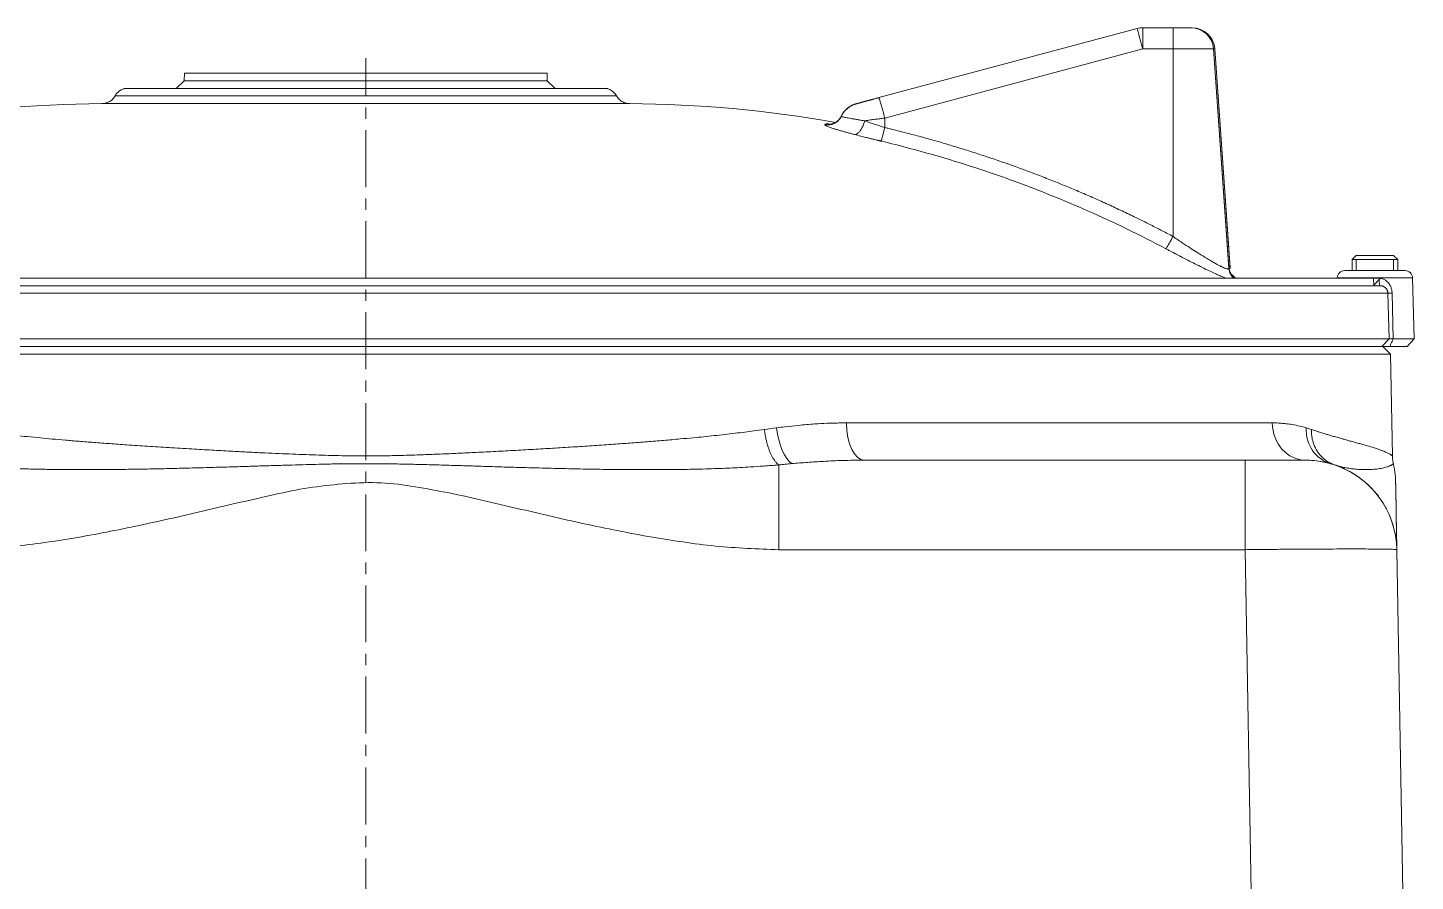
# Model space of a CAD drawing. Header units: millimetres. Extents: x -728 to 992, y -670 to 797.
# Drawn here: x -44.6 to 138.3, y 382.3 to 494.8 of the extents above; entities that cross this region are included whole.
import ezdxf

# ---------------------------------------------------------------- set-up
doc = ezdxf.new("R2010")
doc.units = ezdxf.units.MM
doc.linetypes.add('K5LT_AXLED', pattern=[12, 7.5, -1.5, 1.5, -1.5])
doc.linetypes.add('K5LT_THIN', pattern=[0])

# ---------------------------------------------------------------- blocks, each defined once
blk = doc.blocks.new('U13')
at = {"color": 7, "linetype": 'K5LT_THIN', "lineweight": 18}
for p, q in [((67.63, 485.63), (101.65, 494.74)), ((102.42, 494.84), (106.41, 494.84)), ((106.41, 494.84), (108.75, 494.84)), ((106.41, 494.84), (106.57, 494.84)), ((108.75, 494.84), (108.75, 494.84)), ((108.75, 494.84), (108.75, 494.84)), ((108.75, 494.84), (108.9, 494.84)), ((108.9, 494.84), (108.91, 494.84)), ((108.91, 494.84), (108.91, 494.84)), ((68.39, 482.94), (102.41, 492.05)), ((102.41, 492.05), (106.4, 492.05)), ((106.39, 467.33), (106.4, 492.05)), ((106.4, 492.05), (111.74, 492.05)), ((113.76, 463.12), (111.74, 492.05)), ((111.74, 492.05), (111.74, 492.05)), ((113.76, 463.22), (111.74, 492.05)), ((111.74, 492.05), (113.76, 463.23)), ((111.74, 492.05), (111.74, 492.05)), ((111.74, 492.05), (111.9, 492.05)), ((113.92, 463.12), (111.9, 492.05)), ((111.9, 492.05), (111.9, 492.05)), ((111.9, 492.05), (113.92, 463.12)), ((113.91, 463.22), (111.9, 492.05)), ((111.9, 492.05), (111.9, 492.05)), ((-23.9, 488.84), (-23.92, 487.84)), ((-23.9, 488.84), (23.9, 488.84)), ((23.9, 488.84), (23.92, 487.84)), ((23.9, 488.84), (23.9, 488.84)), ((-31.79, 486.84), (31.79, 486.84)), ((-23.92, 487.84), (-24.97, 486.84)), ((-23.92, 487.84), (23.92, 487.84)), ((23.92, 487.84), (23.92, 487.84)), ((23.92, 487.84), (24.97, 486.84)), ((31.79, 486.84), (24.97, 486.84)), ((-34.77, 484.84), (-34.77, 484.84)), ((-34.77, 484.84), (34.77, 484.84)), ((-33.04, 485.87), (33.04, 485.87)), ((33.04, 485.87), (33.04, 485.87)), ((34.77, 484.84), (34.77, 484.84)), ((62.68, 483.19), (62.68, 483.18)), ((62.68, 483.19), (62.68, 483.18)), ((68.39, 481.7), (68.39, 482.94)), ((60.51, 482.06), (60.5, 482.06)), ((130, 464.3), (130.54, 464.84)), ((130.54, 464.84), (131.85, 464.84)), ((131.85, 464.84), (135.46, 464.84)), ((136, 464.3), (135.46, 464.84)), ((113.76, 463.22), (113.76, 463.23)), ((113.76, 463.22), (113.76, 463.12)), ((113.92, 463.12), (113.91, 463.22)), ((113.92, 463.12), (113.92, 463.12)), ((113.93, 463.09), (113.92, 463.12)), ((129.03, 462.84), (136.97, 462.84)), ((130, 464.3), (131.6, 464.3)), ((130, 462.84), (130, 464.3)), ((130, 464.3), (131.6, 464.3)), ((130.54, 462.84), (130.54, 464.3)), ((131.6, 464.3), (136, 464.3)), ((131.6, 464.3), (136, 464.3)), ((135.46, 462.84), (135.46, 464.3)), ((136, 462.84), (136, 464.3)), ((136.97, 462.84), (136.97, 462.84)), ((-133.84, 460.84), (133.68, 460.84)), ((-132.97, 461.84), (132.82, 461.84)), ((114.14, 462.24), (114.14, 462.24)), ((128.03, 461.87), (128.02, 461.84)), ((128.03, 461.87), (137.97, 461.87)), ((132.84, 460.85), (132.82, 461.84)), ((132.82, 461.84), (133.68, 461.84)), ((133.68, 461.81), (133.68, 461.84)), ((137.97, 461.87), (138.18, 453.84)), ((137.97, 461.87), (137.97, 461.87)), ((-134.84, 459.87), (134.71, 459.87)), ((134.87, 453.84), (134.71, 459.87)), ((135.4, 453.84), (135.26, 459.87)), ((134.87, 453.84), (-135, 453.84)), ((134.87, 453.84), (133.92, 452.84)), ((138.18, 453.84), (135.4, 453.84)), ((138.18, 453.84), (137.23, 452.84)), ((135.07, 451.84), (-135.07, 451.84)), ((133.92, 452.84), (-134.05, 452.84)), ((133.92, 452.84), (134.96, 452.84)), ((135.07, 451.84), (134.03, 452.84)), ((137.23, 452.84), (134.96, 452.84)), ((135.07, 451.84), (135.3, 438.41)), ((119.47, 442.76), (63.35, 442.76)), ((54.42, 426.05), (54.42, 437.23)), ((115.89, 437.84), (65.69, 437.84)), ((115.89, 437.84), (123.89, 437.84)), ((115.89, 437.84), (115.89, 426.05)), ((123.89, 437.84), (115.89, 437.84)), ((123.89, 437.84), (115.89, 437.84)), ((135.3, 438.38), (135.3, 438.41)), ((135.74, 434.45), (135.74, 434.29)), ((135.74, 434.3), (135.86, 427.75)), ((135.76, 433.51), (135.74, 434.3)), ((135.77, 432.52), (135.77, 432.88)), ((135.79, 431.26), (135.79, 431.56)), ((135.81, 430.14), (135.8, 430.7)), ((135.83, 429.36), (135.82, 429.89)), ((135.85, 428.36), (135.83, 428.98)), ((135.86, 427.75), (135.86, 427.75)), ((135.86, 427.75), (135.87, 427)), ((135.87, 427.02), (135.86, 427.51)), ((135.87, 427.02), (135.88, 426.15)), ((135.88, 426.59), (135.88, 426.59)), ((135.88, 426.17), (135.88, 426.41)), ((135.88, 426.17), (135.89, 426.05)), ((115.89, 426.05), (54.42, 426.05)), ((115.89, 426.05), (118.28, 288.83)), ((135.89, 426.05), (135.89, 426.05)), ((135.89, 426.05), (138.32, 286.86))]:
    blk.add_line(p, q, dxfattribs=at)
at = {"color": 30, "linetype": 'K5LT_AXLED', "lineweight": 18, "true_color": 0xff8000}
blk.add_line((0, 269.84), (0, 490.84), dxfattribs=at)
at = {"color": 7, "linetype": 'K5LT_THIN', "lineweight": 18}
for centre, radius, start, end in [((102.42, 491.84), 3, 90, 104.999), ((108.75, 491.84), 3, 4, 90), ((108.91, 491.84), 3, 4, 90), ((-34.07, 327.84), 157, 90.2556, 100.2483), ((34.07, 327.84), 157, 79.7933, 89.7444), ((129.03, 461.84), 1, 90, 178.5), ((136.97, 461.84), 1, 1.5, 90), ((123.89, 425.84), 12, 71.676, 90), ((123.89, 425.84), 12, 74.9963, 78.4639), ((123.89, 425.84), 12, 71.6404, 74.2291), ((123.89, 425.84), 12, 71.6409, 71.676), ((123.89, 425.84), 12, 50.3442, 71.6404), ((123.89, 425.84), 12, 1, 71.6409)]:
    blk.add_arc(centre, radius, start, end, dxfattribs=at)
for centre, major_axis, ratio, start_param, end_param in [((102.42, 491.84), (0, 3), 0.999991, 0, 0.261799), ((102.42, 491.84), (-0.78, 2.9), 0.014004, 4.780916, 6.283185), ((102.42, 491.84), (-0.78, 2.9), 0.014004, 0, 0.001097), ((102.42, 491.84), (-0.78, 2.9), 0.014004, 0, 0.001097), ((102.42, 491.84), (0, -3), 0.004236, 3.141593, 4.642576), ((106.41, 491.84), (0, -3), 0.004236, 3.141593, 4.642576), ((108.75, 491.84), (0, 3), 0.999991, 4.782202, 6.283185), ((108.75, 491.84), (0, 3), 0.999991, 4.782202, 6.283185), ((108.9, 491.84), (0, 3), 0.999991, 4.782202, 6.283185), ((108.91, 491.84), (0, 3), 0.999991, 4.782202, 6.283185), ((65.4, 481.92), (0, -3), 0.999991, 3.403392, 4.277044), ((133.68, 461.84), (0, -1), 0.114811, 4.863464, 6.283185), ((65.69, 442.84), (0, -5), 0.468479, 4.729842, 6.283185), ((123.89, 442.84), (0, -5), 0.883475, 4.729842, 6.283185), ((56.15, 442.2), (0.62, -4.96), 0.399621, 4.680416, 5.982165), ((128.51, 442.2), (-1.36, -4.81), 0.909706, 4.981437, 6.283185)]:
    blk.add_ellipse(centre, major_axis=major_axis, ratio=ratio, start_param=start_param, end_param=end_param, dxfattribs=at)
for points, knots in [([(-31.79, 486.84), (-31.83, 486.83), (-31.96, 486.8), (-32.13, 486.73), (-32.32, 486.62), (-32.5, 486.5), (-32.7, 486.33), (-32.89, 486.12), (-32.99, 485.96), (-33.04, 485.87)], [0, 0, 0, 0, 0.074021, 0.252503, 0.335927, 0.476717, 0.651022, 0.817274, 1, 1, 1, 1]), ([(31.79, 486.84), (31.83, 486.83), (31.96, 486.8), (32.13, 486.73), (32.32, 486.62), (32.5, 486.5), (32.7, 486.33), (32.89, 486.12), (32.99, 485.96), (33.04, 485.87)], [0, 0, 0, 0, 0.074021, 0.252503, 0.335927, 0.476717, 0.651022, 0.817274, 1, 1, 1, 1]), ([(-33.04, 485.87), (-33.15, 485.68), (-33.33, 485.45), (-33.59, 485.24), (-33.73, 485.14), (-33.87, 485.06), (-34.03, 484.99), (-34.32, 484.88), (-34.58, 484.84), (-34.77, 484.84)], [0, 0, 0, 0, 0.30975, 0.405626, 0.479168, 0.554454, 0.636556, 0.723737, 1, 1, 1, 1]), ([(33.04, 485.87), (33.15, 485.68), (33.33, 485.45), (33.59, 485.24), (33.73, 485.14), (33.87, 485.06), (34.03, 484.99), (34.32, 484.88), (34.58, 484.84), (34.77, 484.84)], [0, 0, 0, 0, 0.30975, 0.405626, 0.479168, 0.554454, 0.636556, 0.723737, 1, 1, 1, 1]), ([(67.63, 485.63), (67.63, 485.63), (67.63, 485.63), (67.62, 485.62), (67.61, 485.62), (67.59, 485.62), (67.59, 485.62), (67.56, 485.61), (67.54, 485.6), (67.49, 485.59), (67.45, 485.58), (67.35, 485.55), (67.28, 485.53), (67.12, 485.49), (67.03, 485.47), (66.85, 485.42), (66.76, 485.39), (66.56, 485.34), (66.45, 485.31), (66.23, 485.25), (66.13, 485.22), (65.92, 485.17), (65.82, 485.14), (65.62, 485.09), (65.53, 485.06), (65.35, 485.02), (65.27, 484.99), (65.12, 484.95), (65.06, 484.94), (64.93, 484.9), (64.88, 484.89), (64.79, 484.86), (64.75, 484.85), (64.68, 484.83), (64.65, 484.83), (64.61, 484.81), (64.6, 484.81), (64.51, 484.78), (64.48, 484.78), (64.43, 484.76), (64.42, 484.76), (64.38, 484.74), (64.35, 484.73), (64.3, 484.71), (64.27, 484.7), (64.23, 484.68), (64.21, 484.67), (64.17, 484.66), (64.15, 484.65), (64.11, 484.63), (64.09, 484.62), (64.06, 484.6), (64.04, 484.59), (63.98, 484.57), (63.95, 484.55), (63.87, 484.5), (63.84, 484.48), (63.77, 484.44), (63.73, 484.42), (63.69, 484.39), (63.68, 484.38), (63.64, 484.35), (63.62, 484.34), (63.56, 484.29), (63.52, 484.26), (63.39, 484.16), (63.31, 484.08), (63.15, 483.91), (63.06, 483.8), (62.89, 483.58), (62.82, 483.46), (62.72, 483.28), (62.7, 483.23), (62.67, 483.18)], [0.000781, 0.000781, 0.000781, 0.000781, 0.023226, 0.023226, 0.465157, 0.465157, 0.935, 0.935, 1.874686, 1.874686, 3.754058, 3.754058, 7.512801, 7.512801, 12.250206, 12.250206, 17.389932, 17.389932, 23.645103, 23.645103, 30.032783, 30.032783, 36.657413, 36.657413, 43.320321, 43.320321, 49.840389, 49.840389, 56.336694, 56.336694, 62.724308, 62.724308, 69.007615, 69.007615, 75.282657, 75.282657, 81.350378, 81.350378, 83.026214, 83.026214, 83.801442, 83.801442, 85.287023, 85.287023, 86.772603, 86.772603, 87.846461, 87.846461, 88.920319, 88.920319, 89.994178, 89.994178, 91.068036, 91.068036, 93.218425, 93.218425, 95.368813, 95.368813, 97.519202, 97.519202, 98.209126, 98.209126, 99.588974, 99.588974, 102.348669, 102.348669, 107.868061, 107.868061, 114.924643, 114.924643, 122.280312, 122.280312, 125.182239, 125.182239, 125.182239, 125.182239]), ([(64.62, 484.82), (64.62, 484.82), (64.62, 484.82), (64.63, 484.82), (64.64, 484.82), (64.65, 484.83), (64.67, 484.83), (64.69, 484.84), (64.69, 484.84), (64.71, 484.84), (64.72, 484.84), (64.74, 484.85), (64.75, 484.85), (64.76, 484.86), (64.78, 484.86), (64.8, 484.87), (64.81, 484.87), (64.83, 484.88), (64.85, 484.88), (64.87, 484.89), (64.89, 484.89), (64.91, 484.9), (64.93, 484.9), (64.96, 484.91), (64.98, 484.91), (65.01, 484.92), (65.03, 484.93), (65.06, 484.94), (65.07, 484.94), (65.1, 484.95), (65.11, 484.95), (65.14, 484.96), (65.15, 484.96), (65.18, 484.97), (65.2, 484.97), (65.23, 484.98), (65.24, 484.99), (65.27, 484.99), (65.29, 485), (65.32, 485.01), (65.34, 485.01), (65.37, 485.02), (65.39, 485.03), (65.43, 485.04), (65.45, 485.04), (65.5, 485.06), (65.52, 485.06), (65.57, 485.07), (65.59, 485.08), (65.64, 485.09), (65.67, 485.1), (65.72, 485.11), (65.74, 485.12), (65.8, 485.14), (65.82, 485.14), (65.87, 485.16), (65.9, 485.16), (65.95, 485.18), (65.98, 485.19), (66.04, 485.2), (66.07, 485.21), (66.13, 485.23), (66.16, 485.23), (66.22, 485.25), (66.25, 485.26), (66.31, 485.27), (66.34, 485.28), (66.4, 485.3), (66.43, 485.31), (66.49, 485.32), (66.52, 485.33), (66.58, 485.35), (66.61, 485.35), (66.67, 485.37), (66.7, 485.38), (66.76, 485.39), (66.79, 485.4), (66.85, 485.42), (66.88, 485.43), (66.97, 485.45), (67.03, 485.47), (67.16, 485.5), (67.24, 485.52), (67.42, 485.57), (67.52, 485.6), (67.63, 485.63)], [0.1925727, 0.1925727, 0.1925727, 0.1925727, 0.2167234, 0.2167234, 0.2409828, 0.2409828, 0.2650159, 0.2650159, 0.2771589, 0.2771589, 0.2894088, 0.2894088, 0.3012817, 0.3012817, 0.3132876, 0.3132876, 0.3254453, 0.3254453, 0.3377765, 0.3377765, 0.349529, 0.349529, 0.3614761, 0.3614761, 0.3736405, 0.3736405, 0.3860519, 0.3860519, 0.3949096, 0.3949096, 0.4039161, 0.4039161, 0.4130837, 0.4130837, 0.4224286, 0.4224286, 0.4311371, 0.4311371, 0.4400231, 0.4400231, 0.4491038, 0.4491038, 0.4583977, 0.4583977, 0.4709709, 0.4709709, 0.4831252, 0.4831252, 0.4949154, 0.4949154, 0.5063841, 0.5063841, 0.5186876, 0.5186876, 0.5306854, 0.5306854, 0.5424103, 0.5424103, 0.5538951, 0.5538951, 0.5672594, 0.5672594, 0.5803554, 0.5803554, 0.5922083, 0.5922083, 0.6038845, 0.6038845, 0.6157739, 0.6157739, 0.6275129, 0.6275129, 0.6391217, 0.6391217, 0.6506146, 0.6506146, 0.6620459, 0.6620459, 0.6733879, 0.6733879, 0.6958519, 0.6958519, 0.7239593, 0.7239593, 0.7626288, 0.7626288, 0.7626288, 0.7626288]), ([(68.39, 482.94), (68.35, 483.09), (68.28, 483.37), (68.17, 483.75), (68.08, 484.09), (68, 484.39), (67.92, 484.68), (67.84, 484.94), (67.78, 485.16), (67.73, 485.34), (67.68, 485.48), (67.65, 485.57), (67.64, 485.62), (67.63, 485.63), (67.63, 485.63)], [0, 0, 0, 0, 0.1034495, 0.1936701, 0.274191, 0.3568139, 0.4419058, 0.525827, 0.610043, 0.6940664, 0.7784876, 0.8611394, 0.9351368, 0.9992618, 0.9992618, 0.9992618, 0.9992618]), ([(60.51, 482.06), (60.62, 482.04), (60.83, 482.02), (61.14, 482.04), (61.42, 482.1), (61.68, 482.2), (61.92, 482.33), (62.15, 482.49), (62.35, 482.69), (62.51, 482.88), (62.59, 483.02), (62.62, 483.07)], [0, 0, 0, 0, 0.1312541, 0.2456834, 0.3478297, 0.4526724, 0.5605294, 0.6665218, 0.7708399, 0.8818869, 0.9507947, 0.9507947, 0.9507947, 0.9507947]), ([(60.54, 482.11), (60.65, 482.09), (60.86, 482.07), (61.17, 482.09), (61.44, 482.15), (61.7, 482.24), (61.95, 482.38), (62.18, 482.54), (62.38, 482.73), (62.52, 482.92), (62.6, 483.04), (62.62, 483.08)], [0.000004, 0.000004, 0.000004, 0.000004, 0.1321323, 0.2473301, 0.350066, 0.4555247, 0.5641067, 0.6707534, 0.7757895, 0.8853432, 0.9417081, 0.9417081, 0.9417081, 0.9417081]), ([(62.62, 483.08), (62.58, 483.01), (62.53, 482.93), (62.43, 482.8), (62.38, 482.74), (62.26, 482.62), (62.2, 482.57), (62.07, 482.47), (62.01, 482.42), (61.93, 482.37), (61.91, 482.36), (61.85, 482.33), (61.8, 482.3), (61.69, 482.25), (61.62, 482.23), (61.51, 482.19), (61.46, 482.17), (61.35, 482.15), (61.31, 482.14), (61.24, 482.13), (61.21, 482.13), (61.18, 482.13), (61.17, 482.13), (61.17, 482.13)], [0.330899, 0.330899, 0.330899, 0.330899, 5.380505, 5.380505, 10.300642, 10.300642, 15.21145, 15.21145, 20.096786, 20.096786, 21.356628, 21.356628, 24.954114, 24.954114, 29.811442, 29.811442, 34.66877, 34.66877, 40.597093, 40.597093, 46.753137, 46.753137, 53, 53, 53, 53]), ([(62.68, 483.18), (62.67, 483.18), (62.68, 483.16), (62.72, 483.14), (62.79, 483.12), (62.89, 483.09), (63.05, 483.05), (63.28, 483), (63.57, 482.95), (63.92, 482.89), (64.32, 482.82), (64.77, 482.74), (65.25, 482.66), (65.57, 482.61), (65.74, 482.58)], [0.0041687, 0.0041687, 0.0041687, 0.0041687, 0.0793418, 0.1482942, 0.2072651, 0.272883, 0.3515552, 0.4420985, 0.5374184, 0.6320787, 0.7225074, 0.8227492, 0.9137977, 1, 1, 1, 1]), ([(65.74, 482.58), (65.98, 482.62), (66.44, 482.68), (67.12, 482.77), (67.76, 482.85), (68.18, 482.91), (68.39, 482.94)], [0, 0, 0, 0, 0.29021, 0.543202, 0.76662, 1, 1, 1, 1]), ([(60.5, 482.06), (60.5, 482.05), (60.51, 482.01), (60.6, 481.95), (60.76, 481.87), (60.97, 481.79), (61.25, 481.69), (61.59, 481.57), (62, 481.45), (62.45, 481.31), (62.94, 481.17), (63.44, 481.04), (63.93, 480.9), (64.26, 480.82), (64.42, 480.77)], [0, 0, 0, 0, 0.102476, 0.194482, 0.280888, 0.362767, 0.45015, 0.537644, 0.623056, 0.707621, 0.788548, 0.866901, 0.936281, 1, 1, 1, 1]), ([(61.28, 482.14), (61.27, 482.14), (61.16, 482.15), (60.99, 482.16), (60.8, 482.16), (60.66, 482.16), (60.59, 482.14), (60.55, 482.13), (60.54, 482.12), (60.54, 482.11)], [0.7039711, 0.7039711, 0.7039711, 0.7039711, 0.7104277, 0.7737986, 0.8323054, 0.886663, 0.9385739, 0.9763529, 1, 1, 1, 1]), ([(64.42, 480.77), (64.48, 480.77), (64.58, 480.78), (64.72, 480.85), (64.86, 480.94), (65, 481.07), (65.13, 481.22), (65.26, 481.41), (65.38, 481.61), (65.49, 481.84), (65.59, 482.09), (65.67, 482.34), (65.72, 482.5), (65.74, 482.58)], [0, 0, 0, 0, 0.111539, 0.208837, 0.295115, 0.38283, 0.472301, 0.560776, 0.650076, 0.741205, 0.831205, 0.917912, 1, 1, 1, 1]), ([(65.74, 482.58), (65.98, 482.5), (66.44, 482.34), (67.13, 482.11), (67.77, 481.9), (68.18, 481.76), (68.39, 481.7)], [0, 0, 0, 0, 0.294859, 0.551242, 0.773465, 1, 1, 1, 1]), ([(67.92, 479.9), (67.93, 479.91), (67.94, 479.95), (67.97, 480.05), (68.01, 480.18), (68.05, 480.33), (68.1, 480.52), (68.16, 480.74), (68.21, 480.97), (68.27, 481.21), (68.33, 481.45), (68.37, 481.62), (68.39, 481.7)], [0, 0, 0, 0, 0.122142, 0.232321, 0.329359, 0.429315, 0.528152, 0.62753, 0.724773, 0.820336, 0.911359, 1, 1, 1, 1]), ([(106.39, 467.33), (106.35, 467.35), (106.32, 467.37), (106.03, 467.52), (105.78, 467.65), (105.28, 467.91), (105.03, 468.05), (104.52, 468.31), (104.27, 468.44), (103.76, 468.7), (103.51, 468.82), (103, 469.08), (102.75, 469.21), (102.24, 469.46), (101.99, 469.58), (101.43, 469.86), (101.13, 470), (100.52, 470.3), (100.21, 470.44), (99.6, 470.73), (99.3, 470.87), (98.69, 471.16), (98.39, 471.3), (97.78, 471.58), (97.47, 471.72), (96.85, 472), (96.54, 472.14), (95.93, 472.41), (95.62, 472.55), (95.01, 472.81), (94.7, 472.95), (94.08, 473.21), (93.77, 473.34), (93.15, 473.61), (92.84, 473.74), (92.21, 473.99), (91.9, 474.12), (91.28, 474.37), (90.97, 474.5), (90.34, 474.75), (90.03, 474.87), (89.4, 475.12), (89.09, 475.24), (88.46, 475.48), (88.14, 475.6), (87.51, 475.84), (87.2, 475.96), (86.57, 476.19), (86.25, 476.31), (85.62, 476.54), (85.3, 476.65), (84.67, 476.88), (84.35, 476.99), (83.71, 477.21), (83.4, 477.32), (82.44, 477.65), (81.8, 477.86), (80.52, 478.28), (79.88, 478.49), (78.6, 478.89), (77.95, 479.09), (76.66, 479.48), (76.02, 479.67), (74.72, 480.04), (74.07, 480.22), (72.77, 480.58), (72.12, 480.75), (71.03, 481.04), (70.58, 481.15), (69.69, 481.38), (69.24, 481.49), (68.66, 481.63), (68.53, 481.66), (68.39, 481.7)], [0.0645106, 0.0645106, 0.0645106, 0.0645106, 0.0672038, 0.0672038, 0.086039, 0.086039, 0.1048211, 0.1048211, 0.1237079, 0.1237079, 0.1425426, 0.1425426, 0.1613263, 0.1613263, 0.1800599, 0.1800599, 0.2024831, 0.2024831, 0.2248371, 0.2248371, 0.2471235, 0.2471235, 0.269344, 0.269344, 0.2917605, 0.2917605, 0.3141125, 0.3141125, 0.3364014, 0.3364014, 0.3586288, 0.3586288, 0.3810388, 0.3810388, 0.4033887, 0.4033887, 0.4256801, 0.4256801, 0.4479143, 0.4479143, 0.4703178, 0.4703178, 0.4926657, 0.4926657, 0.5149594, 0.5149594, 0.5372002, 0.5372002, 0.5595974, 0.5595974, 0.5819434, 0.5819434, 0.6042393, 0.6042393, 0.6264865, 0.6264865, 0.6712228, 0.6712228, 0.7157754, 0.7157754, 0.7604925, 0.7604925, 0.8050422, 0.8050422, 0.849776, 0.849776, 0.8943605, 0.8943605, 0.9248767, 0.9248767, 0.9553288, 0.9553288, 0.9645068, 0.9645068, 0.9645068, 0.9645068]), ([(64.42, 480.77), (64.69, 480.7), (65.17, 480.58), (65.84, 480.41), (66.36, 480.28), (66.76, 480.18), (67.07, 480.11), (67.28, 480.05), (67.42, 480.02), (67.53, 479.99), (67.65, 479.97), (67.78, 479.93), (67.87, 479.91), (67.92, 479.9)], [0, 0, 0, 0, 0.245646, 0.437489, 0.575527, 0.687665, 0.775217, 0.830855, 0.86516, 0.890685, 0.923039, 0.959477, 1, 1, 1, 1]), ([(105.46, 465.71), (102.07, 467.51), (95.66, 470.62), (86.35, 474.39), (78.5, 477.04), (72.46, 478.77), (69.19, 479.6), (67.92, 479.9)], [0, 0, 0, 0, 0.285785, 0.531523, 0.748546, 0.903018, 1, 1, 1, 1]), ([(105.46, 465.71), (105.47, 465.72), (105.49, 465.76), (105.56, 465.85), (105.63, 465.97), (105.71, 466.11), (105.81, 466.29), (105.93, 466.48), (106.04, 466.69), (106.17, 466.91), (106.28, 467.13), (106.35, 467.26), (106.39, 467.33)], [0, 0, 0, 0, 0.124577, 0.233215, 0.329976, 0.428903, 0.530777, 0.631433, 0.732465, 0.831313, 0.920389, 1, 1, 1, 1]), ([(106.39, 467.33), (106.79, 467.05), (107.55, 466.54), (108.6, 465.85), (109.47, 465.28), (110.22, 464.82), (110.87, 464.42), (111.45, 464.07), (111.96, 463.78), (112.4, 463.54), (112.77, 463.35), (113.06, 463.22), (113.3, 463.12), (113.49, 463.06), (113.63, 463.03), (113.72, 463.04), (113.76, 463.07), (113.76, 463.1), (113.76, 463.12)], [0, 0, 0, 0, 0.11581, 0.216551, 0.302224, 0.374343, 0.443635, 0.509611, 0.572452, 0.632521, 0.68781, 0.73769, 0.786138, 0.836663, 0.88425, 0.928901, 0.966168, 1, 1, 1, 1]), ([(105.46, 465.71), (105.55, 465.66), (105.72, 465.57), (105.95, 465.45), (106.15, 465.35), (106.34, 465.25), (106.56, 465.13), (106.83, 464.99), (107.19, 464.8), (107.71, 464.53), (108.42, 464.16), (109.31, 463.71), (110.23, 463.26), (111.07, 462.85), (111.79, 462.51), (112.42, 462.23), (112.93, 462.01), (113.22, 461.89), (113.34, 461.84)], [0, 0, 0, 0, 0.0214867, 0.0387734, 0.0518602, 0.0656596, 0.0818825, 0.1024574, 0.1276402, 0.1633456, 0.2199099, 0.2918392, 0.3717587, 0.4419144, 0.5066273, 0.5671225, 0.6245725, 0.6697229, 0.6697229, 0.6697229, 0.6697229]), ([(113.74, 463.51), (113.75, 463.5), (113.81, 463.42), (113.88, 463.32), (113.91, 463.25), (113.91, 463.22)], [0.8810124, 0.8810124, 0.8810124, 0.8810124, 0.8967748, 0.9494668, 1, 1, 1, 1]), ([(113.76, 463.23), (113.77, 463.15), (113.78, 463.07), (113.81, 462.92), (113.82, 462.85), (113.86, 462.73), (113.89, 462.67), (113.93, 462.57), (113.95, 462.53), (113.97, 462.49), (113.98, 462.48), (114, 462.43), (114.02, 462.4), (114.06, 462.34), (114.08, 462.32), (114.1, 462.29), (114.11, 462.28), (114.13, 462.25), (114.13, 462.25), (114.14, 462.24), (114.14, 462.24), (114.14, 462.24)], [0.000965, 0.000965, 0.000965, 0.000965, 1.955554, 1.955554, 3.736108, 3.736108, 5.516662, 5.516662, 6.998793, 6.998793, 7.297216, 7.297216, 9.059357, 9.059357, 10.764911, 10.764911, 11.956587, 11.956587, 14.910951, 14.910951, 15, 15, 15, 15]), ([(114.46, 461.84), (114.46, 461.85), (114.38, 461.92), (114.24, 462.06), (114.07, 462.28), (113.94, 462.52), (113.84, 462.77), (113.78, 463), (113.76, 463.15), (113.76, 463.22)], [0.1665531, 0.1665531, 0.1665531, 0.1665531, 0.1788303, 0.3348733, 0.4742162, 0.6176218, 0.7625244, 0.889309, 1, 1, 1, 1]), ([(114.36, 461.84), (114.31, 461.88), (114.21, 461.99), (114.07, 462.18), (113.94, 462.42), (113.84, 462.67), (113.79, 462.9), (113.77, 463.05), (113.76, 463.12)], [0.2444854, 0.2444854, 0.2444854, 0.2444854, 0.3349947, 0.4743872, 0.617842, 0.7627974, 0.8895077, 1, 1, 1, 1]), ([(114.62, 461.84), (114.59, 461.88), (114.5, 461.97), (114.32, 462.14), (114.14, 462.29), (114.05, 462.36)], [0.0854122, 0.0854122, 0.0854122, 0.0854122, 0.1232131, 0.1763944, 0.2257807, 0.2257807, 0.2257807, 0.2257807]), ([(132.84, 460.85), (132.84, 460.85), (132.84, 460.85), (132.85, 460.85), (132.85, 460.86), (132.85, 460.86), (132.85, 460.86), (132.86, 460.87), (132.86, 460.87), (132.87, 460.88), (132.87, 460.89), (132.88, 460.89), (132.89, 460.9), (132.89, 460.91), (132.9, 460.92), (132.91, 460.93), (132.93, 460.96), (132.97, 460.99), (133.01, 461.04), (133.06, 461.11), (133.12, 461.18), (133.19, 461.26), (133.26, 461.33), (133.32, 461.4), (133.36, 461.45), (133.39, 461.48), (133.41, 461.5), (133.43, 461.53), (133.46, 461.57), (133.49, 461.6), (133.52, 461.63), (133.54, 461.65), (133.55, 461.67), (133.57, 461.69), (133.57, 461.69)], [0, 0, 0, 0, 0.0155074, 0.0303903, 0.045029, 0.059841, 0.074939, 0.0901605, 0.1054071, 0.1206967, 0.1359854, 0.1513103, 0.1666681, 0.1820844, 0.1975215, 0.2217213, 0.2585862, 0.3123683, 0.3759349, 0.447252, 0.5240389, 0.6055491, 0.6850484, 0.7461709, 0.7880403, 0.8128112, 0.8349058, 0.854197, 0.8921406, 0.9288398, 0.9468892, 0.9647042, 0.9824072, 0.9999993, 0.9999993, 0.9999993, 0.9999993]), ([(132.84, 460.85), (132.84, 460.85), (132.84, 460.85), (132.84, 460.85), (132.84, 460.85), (132.84, 460.85), (132.84, 460.85), (132.84, 460.85), (132.84, 460.85), (132.84, 460.85), (132.84, 460.84), (132.84, 460.84), (132.84, 460.84), (132.84, 460.84), (132.84, 460.84), (132.84, 460.84), (132.84, 460.84), (132.84, 460.84)], [0, 0, 0, 0, 0.089177, 0.166143, 0.23445, 0.294642, 0.352048, 0.407171, 0.462413, 0.539537, 0.620712, 0.704373, 0.766868, 0.828356, 0.887553, 0.944829, 1, 1, 1, 1]), ([(133.68, 461.81), (133.67, 461.81), (133.66, 461.79), (133.64, 461.77), (133.61, 461.74), (133.59, 461.71), (133.57, 461.69)], [0, 0, 0, 0, 0.1735587, 0.3272727, 0.5930279, 0.9999932, 0.9999932, 0.9999932, 0.9999932]), ([(135.26, 459.87), (135.26, 459.94), (135.25, 460.09), (135.21, 460.3), (135.16, 460.51), (135.08, 460.72), (134.98, 460.93), (134.85, 461.13), (134.69, 461.33), (134.5, 461.49), (134.31, 461.62), (134.12, 461.71), (133.93, 461.77), (133.79, 461.8), (133.71, 461.81), (133.68, 461.81)], [0, 0, 0, 0, 0.074326, 0.146278, 0.21539, 0.292882, 0.376174, 0.46882, 0.563897, 0.658344, 0.746961, 0.828981, 0.911809, 0.967485, 1, 1, 1, 1]), ([(134.71, 459.87), (134.71, 459.92), (134.7, 460), (134.67, 460.13), (134.62, 460.26), (134.56, 460.38), (134.46, 460.5), (134.35, 460.61), (134.22, 460.7), (134.09, 460.77), (133.96, 460.81), (133.82, 460.84), (133.73, 460.84), (133.68, 460.84)], [0, 0, 0, 0, 0.087281, 0.170982, 0.253517, 0.346446, 0.446059, 0.551065, 0.654757, 0.750974, 0.836257, 0.918242, 1, 1, 1, 1]), ([(134.71, 459.87), (134.72, 459.87), (134.73, 459.87), (134.79, 459.87), (134.88, 459.87), (134.98, 459.87), (135.11, 459.87), (135.21, 459.87), (135.26, 459.87)], [0, 0, 0, 0, 0.192636, 0.36061, 0.512532, 0.664673, 0.830032, 1, 1, 1, 1]), ([(134.87, 453.84), (134.87, 453.84), (134.88, 453.84), (134.9, 453.84), (134.95, 453.84), (135.03, 453.84), (135.13, 453.84), (135.22, 453.84), (135.26, 453.84), (135.31, 453.84), (135.35, 453.84), (135.38, 453.84), (135.4, 453.84)], [0, 0, 0, 0, 1.452544, 2.944723, 4.60644, 6.457828, 9.412481, 10.308225, 10.977974, 11.626881, 12.300889, 13, 13, 13, 13]), ([(63.35, 442.76), (63.1, 442.76), (62.58, 442.75), (61.71, 442.74), (60.58, 442.7), (58.98, 442.61), (57.15, 442.46), (55.47, 442.28), (54.52, 442.16), (54.15, 442.12)], [0, 0, 0, 0, 0.084344, 0.170956, 0.285512, 0.455654, 0.691649, 0.879894, 1, 1, 1, 1]), ([(123.93, 442.12), (123.57, 442.22), (122.9, 442.39), (121.95, 442.57), (121.17, 442.67), (120.56, 442.72), (120.11, 442.75), (119.81, 442.75), (119.61, 442.76), (119.51, 442.76), (119.47, 442.76)], [0, 0, 0, 0, 0.259776, 0.482105, 0.65078, 0.785114, 0.874668, 0.936489, 0.974787, 1, 1, 1, 1]), ([(52.53, 441.89), (52.07, 441.83), (51.21, 441.71), (49.94, 441.55), (48.66, 441.39), (47.31, 441.23), (45.93, 441.08), (44.55, 440.93), (43.06, 440.79), (41.29, 440.63), (39.26, 440.45), (37.05, 440.27), (34.86, 440.1), (32.54, 439.94), (30.14, 439.77), (27.58, 439.6), (25.01, 439.44), (22.39, 439.29), (19.78, 439.14), (17.16, 439), (14.62, 438.87), (12.19, 438.75), (9.87, 438.65), (7.6, 438.56), (5.29, 438.48), (2.96, 438.43), (0.7, 438.41), (-1.31, 438.41), (-3.16, 438.44), (-4.88, 438.47), (-6.62, 438.53), (-8.34, 438.59), (-10.1, 438.66), (-11.91, 438.74), (-13.78, 438.82), (-15.74, 438.92), (-17.93, 439.04), (-20.34, 439.17), (-23.07, 439.33), (-25.9, 439.5), (-28.75, 439.68), (-31.35, 439.85), (-33.7, 440.02), (-35.8, 440.18), (-37.75, 440.33), (-39.58, 440.48), (-41.28, 440.63), (-42.95, 440.78), (-44.55, 440.94), (-46.11, 441.09), (-47.38, 441.23), (-48.42, 441.36), (-49.3, 441.46), (-50.19, 441.57), (-51.06, 441.69), (-51.83, 441.8), (-52.3, 441.86), (-52.5, 441.89)], [0, 0, 0, 0, 0.014157, 0.026713, 0.03952, 0.053037, 0.066866, 0.080102, 0.093894, 0.110992, 0.13236, 0.153464, 0.175527, 0.195894, 0.21996, 0.243834, 0.268893, 0.292667, 0.317379, 0.341934, 0.365745, 0.388069, 0.40936, 0.429978, 0.450963, 0.473119, 0.49411, 0.513291, 0.528598, 0.54502, 0.560686, 0.576928, 0.592836, 0.609389, 0.626519, 0.644519, 0.663986, 0.687397, 0.711803, 0.74053, 0.767048, 0.7928, 0.814273, 0.834582, 0.853311, 0.870908, 0.888002, 0.903134, 0.920104, 0.934891, 0.948745, 0.957951, 0.966478, 0.975614, 0.985357, 0.993809, 1, 1, 1, 1]), ([(52.53, 441.89), (52.55, 441.67), (52.62, 441.25), (52.73, 440.67), (52.85, 440.16), (52.99, 439.69), (53.14, 439.25), (53.31, 438.84), (53.48, 438.46), (53.66, 438.12), (53.87, 437.81), (54.07, 437.55), (54.26, 437.36), (54.37, 437.27), (54.42, 437.23)], [0, 0, 0, 0, 0.108255, 0.202527, 0.284385, 0.366694, 0.449186, 0.530306, 0.611104, 0.692625, 0.773768, 0.867402, 0.942449, 1, 1, 1, 1]), ([(124.64, 441.89), (124.63, 441.67), (124.64, 441.24), (124.73, 440.65), (124.87, 440.14), (125.05, 439.67), (125.27, 439.23), (125.53, 438.82), (125.83, 438.44), (126.16, 438.11), (126.55, 437.79), (126.95, 437.54), (127.34, 437.35), (127.57, 437.27), (127.67, 437.23)], [0, 0, 0, 0, 0.108692, 0.204974, 0.287771, 0.371129, 0.45295, 0.53435, 0.61509, 0.69647, 0.777276, 0.870588, 0.944438, 1, 1, 1, 1]), ([(135.3, 438.41), (135.3, 438.41), (135.3, 438.42), (135.27, 438.44), (135.22, 438.47), (135.14, 438.53), (135.05, 438.59), (134.93, 438.66), (134.78, 438.74), (134.6, 438.82), (134.38, 438.92), (134.11, 439.04), (133.76, 439.17), (133.32, 439.33), (132.79, 439.5), (132.2, 439.68), (131.61, 439.85), (131.02, 440.02), (130.46, 440.18), (129.9, 440.33), (129.35, 440.48), (128.82, 440.63), (128.27, 440.78), (127.72, 440.94), (127.16, 441.09), (126.69, 441.23), (126.29, 441.36), (125.95, 441.46), (125.59, 441.57), (125.24, 441.69), (124.92, 441.8), (124.72, 441.86), (124.64, 441.89)], [0.5000322, 0.5000322, 0.5000322, 0.5000322, 0.5132913, 0.5285984, 0.5450203, 0.5606857, 0.5769276, 0.5928364, 0.609389, 0.6265187, 0.6445191, 0.6639863, 0.6873968, 0.7118032, 0.74053, 0.7670479, 0.7928003, 0.8142726, 0.8345822, 0.853311, 0.8709082, 0.8880016, 0.9031337, 0.9201038, 0.9348915, 0.9487451, 0.9579514, 0.9664784, 0.9756138, 0.9853574, 0.9938088, 1, 1, 1, 1]), ([(54.42, 437.23), (53.77, 437.17), (52.53, 437.07), (50.82, 436.96), (49.34, 436.87), (47.99, 436.81), (46.62, 436.75), (45.16, 436.7), (43.59, 436.66), (41.89, 436.63), (40.11, 436.61), (38.24, 436.6), (36.25, 436.6), (34.14, 436.61), (31.71, 436.63), (29, 436.67), (25.96, 436.74), (22.99, 436.81), (20.2, 436.89), (17.65, 436.96), (15.24, 437.04), (12.93, 437.12), (10.73, 437.18), (8.63, 437.24), (6.54, 437.3), (4.45, 437.34), (2.33, 437.37), (0.17, 437.38), (-2, 437.38), (-4.13, 437.35), (-6.07, 437.31), (-7.91, 437.26), (-9.75, 437.21), (-11.73, 437.15), (-13.73, 437.09), (-15.82, 437.02), (-18.13, 436.95), (-20.74, 436.87), (-23.51, 436.8), (-26.21, 436.73), (-28.79, 436.68), (-31.27, 436.64), (-33.59, 436.61), (-35.62, 436.6), (-37.43, 436.6), (-39.19, 436.6), (-41.03, 436.62), (-42.95, 436.65), (-44.81, 436.69), (-46.51, 436.75), (-47.96, 436.81), (-49.25, 436.87), (-50.44, 436.93), (-51.61, 437.01), (-52.69, 437.08), (-53.63, 437.16), (-54.18, 437.21), (-54.42, 437.23)], [0, 0, 0, 0, 0.019111, 0.035075, 0.047894, 0.059707, 0.071831, 0.084945, 0.099862, 0.115365, 0.131976, 0.149215, 0.167373, 0.187151, 0.20744, 0.234301, 0.262144, 0.291097, 0.31601, 0.338909, 0.361163, 0.382136, 0.402206, 0.421467, 0.439931, 0.459284, 0.478657, 0.498051, 0.518452, 0.538132, 0.556356, 0.57173, 0.588874, 0.606825, 0.625584, 0.64358, 0.664239, 0.689057, 0.715295, 0.740192, 0.7634, 0.78665, 0.808476, 0.827203, 0.842907, 0.858716, 0.875994, 0.893891, 0.911906, 0.92706, 0.940336, 0.951605, 0.962614, 0.973232, 0.984192, 0.993115, 1, 1, 1, 1]), ([(65.69, 437.84), (64.75, 437.84), (62.97, 437.82), (60.47, 437.71), (58.23, 437.56), (56.83, 437.45), (56.15, 437.39)], [0, 0, 0, 0, 0.299289, 0.564533, 0.786755, 1, 1, 1, 1]), ([(135.89, 426.06), (135.89, 426.06), (135.89, 426.06), (135.88, 426.11), (135.88, 426.16), (135.88, 426.26), (135.88, 426.31), (135.88, 426.38), (135.87, 426.4), (135.87, 426.46), (135.87, 426.51), (135.87, 426.56), (135.87, 426.57), (135.86, 426.61), (135.86, 426.65), (135.86, 426.72), (135.85, 426.75), (135.83, 426.97), (135.82, 427.16), (135.74, 427.78), (135.66, 428.2), (135.43, 429.15), (135.27, 429.67), (134.88, 430.7), (134.64, 431.2), (134.1, 432.18), (133.79, 432.65), (133.11, 433.55), (132.73, 433.97), (131.92, 434.77), (131.49, 435.14), (130.71, 435.73), (130.36, 435.94), (129.88, 436.25), (129.74, 436.32), (129.11, 436.66), (128.59, 436.9), (127.55, 437.29), (127.02, 437.44), (126.41, 437.58), (126.35, 437.59), (126.24, 437.61), (126.19, 437.62), (125.77, 437.68), (125.39, 437.74), (125, 437.79), (125, 437.79), (124.95, 437.8), (124.91, 437.8), (124.55, 437.83), (124.23, 437.83), (123.91, 437.84), (123.9, 437.84), (123.89, 437.84), (123.89, 437.84), (123.89, 437.84)], [0.007824, 0.007824, 0.007824, 0.007824, 0.023472, 0.023472, 0.264038, 0.264038, 0.543725, 0.543725, 0.63311, 0.63311, 0.859311, 0.859311, 0.904832, 0.904832, 1.103097, 1.103097, 1.258841, 1.258841, 2.221842, 2.221842, 4.459332, 4.459332, 7.259555, 7.259555, 10.113912, 10.113912, 13.008075, 13.008075, 15.926837, 15.926837, 18.854135, 18.854135, 20.958431, 20.958431, 21.773515, 21.773515, 24.668617, 24.668617, 27.523663, 27.523663, 27.850907, 27.850907, 28.096309, 28.096309, 30.079294, 30.079294, 30.086546, 30.086546, 30.324192, 30.324192, 31.948745, 31.948745, 31.99598, 31.99598, 32, 32, 32, 32]), ([(123.89, 437.84), (123.89, 437.84), (123.89, 437.84), (123.9, 437.84), (123.91, 437.84), (123.92, 437.84), (123.92, 437.84), (123.93, 437.84), (123.94, 437.84), (123.98, 437.84), (124, 437.84), (124.05, 437.84), (124.08, 437.84), (124.11, 437.84)], [0.046614, 0.046614, 0.046614, 0.046614, 0.139841, 0.139841, 1.031127, 1.031127, 1.130794, 1.130794, 2.354816, 2.354816, 4.802858, 4.802858, 8.091698, 8.091698, 8.091698, 8.091698]), ([(124.54, 437.83), (124.62, 437.82), (124.71, 437.82), (124.86, 437.81), (124.93, 437.8), (125, 437.79), (125, 437.79), (125, 437.79), (125, 437.79), (125, 437.79)], [23.212447, 23.212447, 23.212447, 23.212447, 32.47677, 32.47677, 40.015212, 40.015212, 40.175674, 40.175674, 40.330057, 40.330057, 40.330057, 40.330057]), ([(126.15, 437.63), (126.15, 437.63), (126.15, 437.63), (126.17, 437.63), (126.18, 437.62), (126.36, 437.59), (126.53, 437.55), (126.78, 437.49), (126.87, 437.47), (127.01, 437.43), (127.07, 437.41), (127.13, 437.4)], [83.081232, 83.081232, 83.081232, 83.081232, 83.49337, 83.49337, 84.795666, 84.795666, 104.492746, 104.492746, 115.201366, 115.201366, 122, 122, 122, 122]), ([(126.96, 437.45), (126.7, 437.5), (126.45, 437.57), (126.2, 437.62), (126.19, 437.62), (126.19, 437.62)], [26.669283, 26.669283, 26.669283, 26.669283, 28.007256, 28.007256, 28.018783, 28.018783, 28.018783, 28.018783]), ([(127.16, 437.39), (127.18, 437.39), (127.19, 437.38), (127.23, 437.37), (127.24, 437.37), (127.28, 437.36), (127.29, 437.35), (127.34, 437.34), (127.38, 437.33), (127.41, 437.32)], [0, 0, 0, 0, 1, 1, 2, 2, 3, 3, 5, 5, 5, 5]), ([(127.41, 437.32), (127.39, 437.32), (127.37, 437.33), (127.29, 437.35), (127.22, 437.37), (127.16, 437.39)], [6.064621, 6.064621, 6.064621, 6.064621, 7.449766, 7.449766, 12, 12, 12, 12]), ([(135.43, 437.38), (135.43, 437.38), (135.42, 437.38), (135.39, 437.35), (135.34, 437.31), (135.27, 437.26), (135.19, 437.21), (135.08, 437.15), (134.95, 437.09), (134.78, 437.02), (134.58, 436.95), (134.32, 436.87), (134, 436.8), (133.64, 436.73), (133.27, 436.68), (132.87, 436.64), (132.47, 436.61), (132.1, 436.6), (131.75, 436.6), (131.39, 436.6), (131, 436.62), (130.58, 436.65), (130.15, 436.69), (129.74, 436.75), (129.38, 436.81), (129.05, 436.87), (128.75, 436.93), (128.44, 437.01), (128.15, 437.08), (127.9, 437.16), (127.74, 437.21), (127.67, 437.23)], [0.5003404, 0.5003404, 0.5003404, 0.5003404, 0.5184516, 0.5381325, 0.5563558, 0.5717302, 0.5888735, 0.6068247, 0.6255838, 0.6435797, 0.6642387, 0.689057, 0.7152953, 0.7401916, 0.7634004, 0.7866496, 0.8084759, 0.8272032, 0.8429072, 0.8587157, 0.8759942, 0.8938912, 0.911906, 0.92706, 0.9403361, 0.9516049, 0.962614, 0.9732319, 0.9841919, 0.9931146, 1, 1, 1, 1]), ([(135.43, 437.38), (135.43, 437.4), (135.42, 437.42), (135.41, 437.46), (135.41, 437.48), (135.39, 437.56), (135.38, 437.61), (135.36, 437.73), (135.35, 437.8), (135.33, 437.94), (135.33, 438.01), (135.32, 438.15), (135.31, 438.22), (135.31, 438.32), (135.31, 438.35), (135.3, 438.38)], [0, 0, 0, 0, 0.811423, 0.811423, 2.028558, 2.028558, 4.462827, 4.462827, 7.662827, 7.662827, 10.862827, 10.862827, 14.062827, 14.062827, 15.575159, 15.575159, 15.575159, 15.575159]), ([(135.43, 437.38), (135.54, 436.91), (135.62, 436.45), (135.71, 435.57), (135.73, 435.06), (135.73, 434.96), (135.73, 434.96), (135.73, 434.95), (135.73, 434.94), (135.73, 434.94), (135.73, 434.94), (135.73, 434.93), (135.73, 434.93), (135.73, 434.93), (135.73, 434.92), (135.73, 434.92), (135.73, 434.92), (135.73, 434.92), (135.73, 434.91), (135.73, 434.91), (135.73, 434.9), (135.73, 434.89), (135.73, 434.88), (135.73, 434.86), (135.73, 434.85), (135.73, 434.84), (135.73, 434.83), (135.73, 434.79), (135.73, 434.77), (135.73, 434.71), (135.74, 434.68), (135.74, 434.6), (135.74, 434.56), (135.74, 434.48), (135.74, 434.45), (135.74, 434.38), (135.74, 434.34), (135.74, 434.3), (135.74, 434.3), (135.74, 434.3)], [0.009068, 0.009068, 0.009068, 0.009068, 4.865586, 4.865586, 8.529155, 8.529155, 8.912016, 8.912016, 9.260883, 9.260883, 9.609751, 9.609751, 9.942659, 9.942659, 10.275568, 10.275568, 10.608476, 10.608476, 10.941385, 10.941385, 12.307516, 12.307516, 13.673647, 13.673647, 15.039778, 15.039778, 16.40591, 16.40591, 19.401384, 19.401384, 22.396858, 22.396858, 25.829224, 25.829224, 28.245126, 28.245126, 30.661028, 30.661028, 30.70432, 30.70432, 30.70432, 30.70432]), ([(129.97, 436.19), (130.2, 436.05), (130.44, 435.9), (130.97, 435.54), (131.26, 435.32), (131.55, 435.08)], [6.483526, 6.483526, 6.483526, 6.483526, 8, 8, 9.999988, 9.999988, 9.999988, 9.999988]), ([(54.42, 426.05), (51.65, 426.15), (48.89, 426.25), (43.25, 426.81), (40.39, 427.26), (34.63, 428.24), (31.71, 428.85), (25.85, 430.1), (22.9, 430.82), (16.96, 432.16), (13.98, 432.96), (8, 434.08), (5, 434.73), (-1, 434.98), (-4, 434.68), (-9.99, 433.87), (-12.99, 433.07), (-18.94, 431.76), (-21.92, 431), (-27.81, 429.69), (-30.74, 429.03), (-36.55, 427.91), (-39.44, 427.38), (-45.13, 426.61), (-47.96, 426.29), (-51.97, 426.09), (-53.2, 426.07), (-54.42, 426.05)], [0, 0, 0, 0, 0.080358, 0.080358, 0.160716, 0.160716, 0.241074, 0.241074, 0.321432, 0.321432, 0.401791, 0.401791, 0.482149, 0.482149, 0.562507, 0.562507, 0.642865, 0.642865, 0.723223, 0.723223, 0.803581, 0.803581, 0.883939, 0.883939, 0.964297, 0.964297, 1, 1, 1, 1]), ([(135.89, 426.06), (135.89, 426.08), (135.89, 426.1), (135.88, 426.15), (135.88, 426.18), (135.88, 426.23), (135.88, 426.23), (135.88, 426.23)], [0.0083582, 0.0083582, 0.0083582, 0.0083582, 0.0585074, 0.0585074, 0.1671639, 0.1671639, 0.1795347, 0.1795347, 0.1795347, 0.1795347])]:
    blk.add_open_spline(points, degree=3, knots=knots, dxfattribs=at)
for points in [[(62.62, 483.07), (62.64, 483.11), (62.66, 483.14), (62.67, 483.18)], [(62.62, 483.07), (62.64, 483.11), (62.66, 483.14), (62.67, 483.18)], [(60.51, 482.06), (60.51, 482.07), (60.52, 482.08), (60.53, 482.1), (60.53, 482.11), (60.54, 482.11)], [(113.92, 463.14), (113.92, 463.17), (113.91, 463.2), (113.91, 463.22)], [(113.92, 463.15), (113.92, 463.13), (113.92, 463.11), (113.93, 463.09)], [(135.4, 453.84), (135.35, 453.73), (135.25, 453.51), (135.11, 453.18), (135.01, 452.96), (134.96, 452.84)], [(54.15, 442.12), (53.61, 442.04), (53.07, 441.97), (52.53, 441.89)], [(124.64, 441.89), (124.4, 441.97), (124.17, 442.04), (123.93, 442.12)], [(56.15, 437.39), (55.86, 437.37), (55.29, 437.32), (54.71, 437.26), (54.42, 437.23)], [(126.99, 437.44), (126.73, 437.5), (126.46, 437.56), (126.19, 437.62)], [(135.43, 437.38), (135.43, 437.38), (135.43, 437.38), (135.43, 437.38)], [(135.43, 437.38), (135.43, 437.38), (135.43, 437.38), (135.43, 437.38)]]:
    blk.add_open_spline(points, degree=3, dxfattribs=at)
blk.add_rational_spline([(115.89, 426.05), (127.6, 426.18), (135.88, 426.18), (135.89, 426.05)], [1, 0.804837764781, 0.804809644435, 0.999915638963], degree=3, dxfattribs=at)
blk = doc.blocks.new('U0')
blk.add_blockref('U13', (0, 0))

msp = doc.modelspace()

# ---------------------------------------------------------------- block references
msp.add_blockref('U0', (0, 0))

doc.saveas('drawing.dxf')
